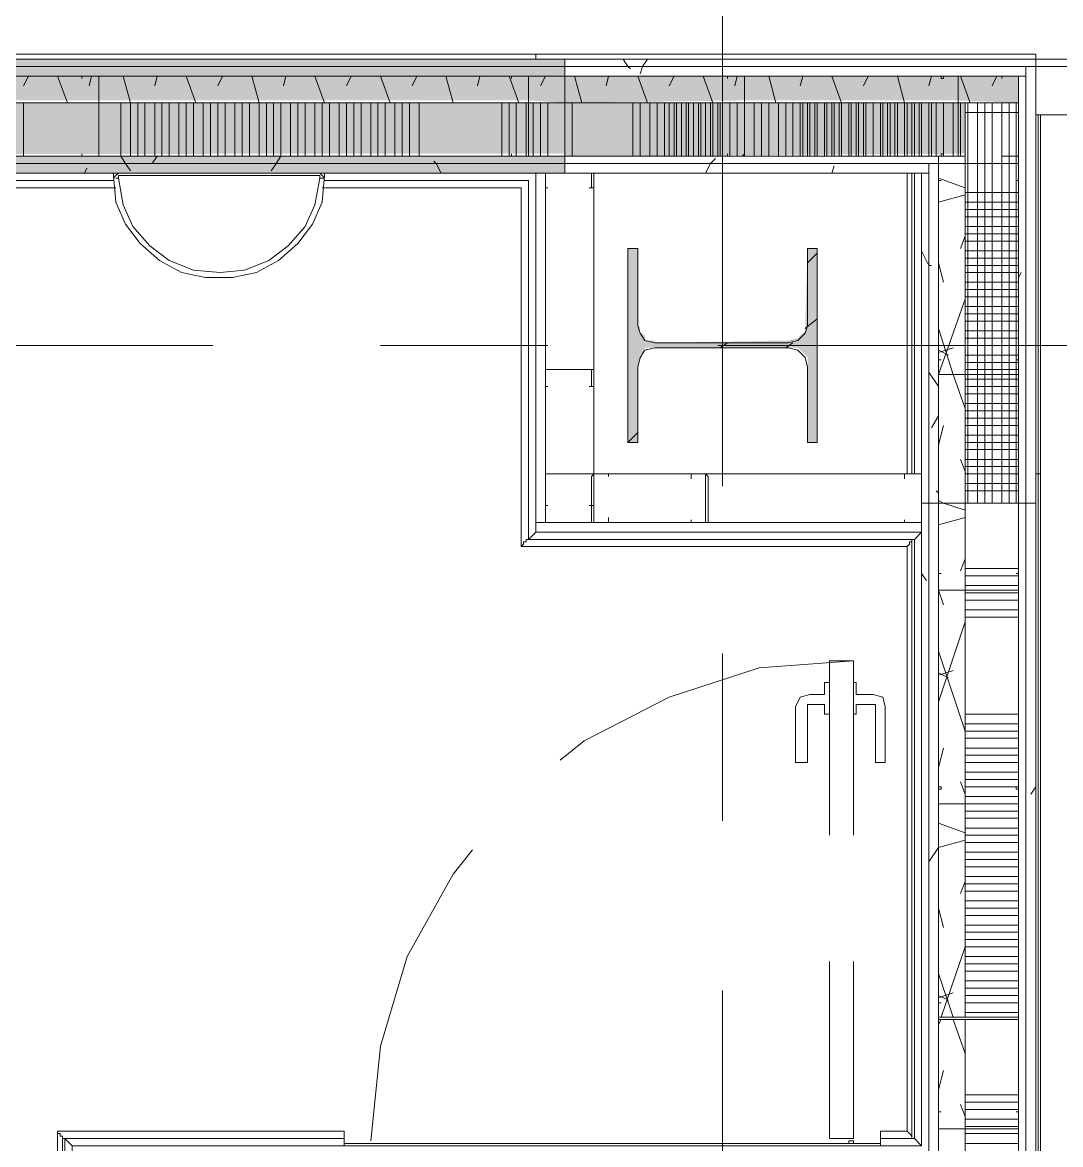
# Model space of a CAD drawing. Header units: metres. Extents: x -2 to 237, y -8 to 52.
# Drawn here: x 15.485 to 17.446, y 32.133 to 34.253 of the extents above; entities that cross this region are included whole.
import ezdxf

# ---------------------------------------------------------------- set-up
doc = ezdxf.new("R2010")
doc.units = ezdxf.units.M
doc.layers.add('PDF3_Geometry', color=7, linetype='Continuous', lineweight=0, true_color=0xaaaaaa)
doc.layers.add('PDF3_Solid Fills', color=7, linetype='Continuous', lineweight=0, true_color=0xffffff)

msp = doc.modelspace()

# ---------------------------------------------------------------- hatches: boundary and pattern name
at = {"layer": 'PDF3_Solid Fills', "lineweight": 0, "transparency": 33554559}
h = msp.add_hatch(color=256, dxfattribs=at)
h.paths.add_polyline_path([(8.0669, 34.17), (8.0669, 34.1837), (7.8331, 34.1837), (7.8331, 34.17)])
h.paths.add_polyline_path([(8.5207, 34.1837), (8.5207, 34.17), (16.5095, 34.17), (16.5095, 34.1837)])
h = msp.add_hatch(color=256, dxfattribs=at)
h.paths.add_polyline_path([(8.0669, 34.1516), (8.0669, 34.1699), (7.8331, 34.1699), (7.8331, 34.1516)])
h.paths.add_polyline_path([(8.5207, 34.1516), (16.5095, 34.1516), (16.5095, 34.1699), (8.5207, 34.1699)])
h = msp.add_hatch(color=256, dxfattribs=at)
h.paths.add_polyline_path([(8.0669, 34.1012), (8.0669, 34.1516), (7.8331, 34.1516), (7.8331, 34.1012)])
h.paths.add_polyline_path([(8.5335, 34.1012), (15.6295, 34.1058), (16.4407, 34.1058), (16.5094, 34.1012), (16.5095, 34.1012), (16.5095, 34.1516), (8.5207, 34.1516), (8.5207, 34.1012)])
for points in [[(16.5101, 34.1012), (16.8487, 34.1058), (17.252, 34.1058), (17.3663, 34.1012), (17.3665, 34.1012), (17.3665, 34.1516), (16.5095, 34.1516), (16.5095, 34.1012)], [(17.2657, 34.005), (17.2657, 34.1012), (16.5095, 34.1012), (16.5095, 34.0004), (17.252, 34.005)], [(17.2657, 34.005), (17.2657, 34.1012), (16.5095, 34.1012), (16.5095, 34.0004), (17.252, 34.005)], [(16.647, 33.6795), (16.647, 33.8262), (16.6287, 33.8262), (16.6287, 33.4596), (16.647, 33.4596), (16.647, 33.6062), (16.6516, 33.6245), (16.6561, 33.6291), (16.6607, 33.6383), (16.9495, 33.6383), (16.9678, 33.6199), (16.9678, 33.4596), (16.9861, 33.4596), (16.9861, 33.8262), (16.9678, 33.8262), (16.9632, 33.6703), (16.9495, 33.6566), (16.9311, 33.6521), (16.6791, 33.6475), (16.6791, 33.6521), (16.6607, 33.6521), (16.6607, 33.6612), (16.6561, 33.6658), (16.6516, 33.6658), (16.6516, 33.6795)]]:
    msp.add_hatch(color=256, dxfattribs=at).paths.add_polyline_path(points)
h = msp.add_hatch(color=256, dxfattribs=at)
h.paths.add_polyline_path([(8.0669, 34.005), (8.0669, 34.1012), (7.8331, 34.1012), (7.8331, 34.005)])
h.paths.add_polyline_path([(16.152, 34.005), (16.5095, 34.005), (16.5095, 34.1012), (8.5207, 34.1012), (8.5207, 34.0004)])
h = msp.add_hatch(color=256, dxfattribs=at)
h.paths.add_polyline_path([(8.0669, 33.9867), (8.0669, 34.0004), (7.8331, 34.0004), (7.8331, 33.9867)])
h.paths.add_polyline_path([(8.5207, 34.0004), (8.5207, 33.9867), (16.5095, 33.9867), (16.5095, 34.0004)])
h = msp.add_hatch(color=256, dxfattribs=at)
h.paths.add_polyline_path([(8.0669, 33.9683), (8.0669, 33.9866), (7.8331, 33.9866), (7.8331, 33.9683)])
h.paths.add_polyline_path([(8.5207, 33.9866), (8.5207, 33.9683), (16.5095, 33.9683), (16.5095, 33.9866)])

# ---------------------------------------------------------------- linework, layer by layer
at = {"layer": 'PDF3_Geometry', "lineweight": 0}
for points in [[(16.8074, 34.6467), (16.8074, 33.377)], [(19.3879, 34.1699), (17.3987, 34.1699), (17.3987, 33.9683), (17.3987, 34.1699), (17.3987, 34.1837), (17.4078, 34.1837), (17.4033, 34.1837), (17.4078, 34.1837), (17.3987, 34.1837), (17.3987, 34.1929), (16.4545, 34.1929), (16.4545, 34.1837), (17.3987, 34.1837), (17.3987, 34.1929), (16.4545, 34.1929), (7.7919, 34.1929), (7.0265, 34.1929), (7.7919, 34.1929), (7.7919, 34.1837), (16.4545, 34.1837), (17.3987, 34.1837), (16.5095, 34.1837), (8.5207, 34.1837), (8.5207, 33.9683)], [(17.3987, 28.5874), (17.3987, 31.9149), (17.3987, 33.3449), (17.3987, 33.9683), (17.3987, 34.1837), (16.5095, 34.1837), (8.5207, 34.1837), (8.5207, 33.9683), (16.5095, 33.9683), (17.1832, 33.9683), (17.1832, 33.3449), (17.1832, 32.1303), (15.5791, 32.1303), (15.5791, 31.9149), (15.5791, 28.5874)], [(16.4545, 34.1837), (16.4407, 34.1837), (16.4545, 34.1837), (16.5095, 34.1837)], [(17.3987, 34.1837), (16.5095, 34.1837), (17.3987, 34.1837)], [(19.3879, 34.1837), (17.3987, 34.1837), (17.3987, 34.0783), (19.3879, 34.0783)], [(17.3987, 33.3449), (17.3987, 34.1837), (17.3987, 33.3449)], [(17.3803, 26.9832), (17.3803, 28.5736), (17.3665, 28.5736), (17.1832, 28.5736), (15.7762, 28.5736), (15.7762, 28.5874), (15.7762, 31.9149), (15.7762, 31.9287), (17.1832, 31.9287), (17.3665, 31.9287), (17.3803, 31.9287), (17.3803, 33.3449), (17.3803, 33.9683), (17.3803, 34.1516), (17.3803, 34.1699), (16.5095, 34.1699), (8.5207, 34.1699)], [(8.5207, 34.1516), (16.5095, 34.1516), (17.3665, 34.1516), (17.3665, 34.1012), (17.3665, 33.9683), (17.3665, 33.3449), (17.3665, 31.947), (17.2657, 31.947), (17.1832, 31.947), (15.7624, 31.947), (15.7624, 31.9287), (15.7624, 31.9149), (15.7624, 28.5874), (15.7624, 28.5736), (15.7624, 28.5553), (17.1832, 28.5553), (17.2657, 28.5553), (17.3665, 28.5553), (17.3665, 26.9832), (17.3665, 26.9649), (17.3665, 26.9512), (17.3162, 26.9512), (17.3162, 26.8503), (17.3162, 26.9512)], [(15.6111, 28.5874), (15.6111, 31.9149), (15.6111, 32.0479), (15.6111, 32.0983), (17.1832, 32.0983), (17.197, 32.0983), (17.2153, 32.0983), (17.2153, 33.3449), (17.2153, 33.9683), (17.2153, 33.9866), (17.2153, 34.0004), (17.2657, 34.0004), (17.2153, 34.0004), (16.5095, 34.0004), (8.5207, 34.0004), (8.5207, 34.1012), (8.7269, 34.1012), (9.1348, 34.1012), (9.5382, 34.1012), (9.946, 34.1012), (10.3494, 34.1012), (10.7574, 34.1012), (11.1606, 34.1012)], [(17.3665, 34.1012), (17.2657, 34.1012), (17.252, 34.1012), (16.8487, 34.1012), (16.5095, 34.1012), (16.4407, 34.1012), (15.6295, 34.1012), (15.2216, 34.1012), (14.8182, 34.1012), (14.4103, 34.1012), (14.007, 34.1012)], [(15.4874, 34.1012), (15.4874, 34.0004)], [(15.6708, 34.1012), (15.6708, 34.0004)], [(15.6891, 34.1012), (15.6891, 34.0004)], [(15.7028, 34.1012), (15.7028, 34.0004)], [(15.7165, 34.1012), (15.7165, 34.0004)], [(15.7349, 34.1012), (15.7349, 34.0004)], [(15.7486, 34.1012), (15.7486, 34.0004)], [(15.7624, 34.1012), (15.7624, 34.0004)], [(15.7807, 34.1012), (15.7807, 34.0004)], [(15.7945, 34.1012), (15.7945, 34.0004)], [(15.8082, 34.1012), (15.8082, 34.0004)], [(15.8266, 34.1012), (15.8266, 34.0004)], [(15.8403, 34.1012), (15.8403, 34.0004)], [(15.8541, 34.1012), (15.8541, 34.0004)], [(15.8678, 34.1012), (15.8678, 34.0004)], [(15.8861, 34.1012), (15.8861, 34.0004)], [(15.8999, 34.1012), (15.8999, 34.0004)], [(15.9136, 34.1012), (15.9136, 34.0004)], [(15.932, 34.1012), (15.932, 34.0004)], [(15.9458, 34.1012), (15.9458, 34.0004)], [(15.9732, 34.1012), (15.9732, 34.0004)], [(15.9915, 34.1012), (15.9915, 34.0004)], [(16.0053, 34.1012), (16.0053, 34.0004)], [(16.0191, 34.1012), (16.0191, 34.0004)], [(16.0374, 34.1012), (16.0374, 34.0004)], [(16.0512, 34.1012), (16.0512, 34.0004)], [(16.0649, 34.1012), (16.0649, 34.0004)], [(16.0832, 34.1012), (16.0832, 34.0004)], [(16.097, 34.1012), (16.097, 34.0004)], [(16.1107, 34.1012), (16.1107, 34.0004)], [(16.1245, 34.1012), (16.1245, 34.0004)], [(16.1428, 34.1012), (16.1428, 34.0004)], [(16.1565, 34.1012), (16.1565, 34.0004)], [(16.1703, 34.1012), (16.1703, 34.0004)], [(16.1886, 34.1012), (16.1886, 34.0004)], [(16.2024, 34.1012), (16.2024, 34.0004)], [(16.2162, 34.1012), (16.2162, 34.0004)], [(16.2345, 34.1012), (16.2345, 34.0004)], [(16.3903, 34.1012), (16.3903, 34.0004)], [(16.4041, 34.1012), (16.4041, 34.0004)], [(16.4178, 34.1012), (16.4178, 34.0004)], [(16.4361, 34.1012), (16.4361, 34.0004)], [(16.4499, 34.1012), (16.4499, 34.0004)], [(16.4637, 34.1012), (16.4637, 34.0004)], [(16.4774, 34.1012), (16.4774, 34.0004)], [(16.5232, 34.0004), (16.5232, 34.1012)], [(16.6378, 34.1012), (16.6378, 34.0004)], [(16.6516, 34.1012), (16.6516, 34.0004)], [(16.6699, 34.1012), (16.6699, 34.0004)], [(16.6837, 34.1012), (16.6837, 34.0004)], [(16.6974, 34.1012), (16.6974, 34.0004)], [(16.7065, 34.0004), (16.7065, 34.1012)], [(16.7157, 34.1012), (16.7157, 34.0004)], [(16.7203, 34.0004), (16.7203, 34.1012)], [(16.7295, 34.1012), (16.7295, 34.0004)], [(16.7387, 34.0004), (16.7387, 34.1012)], [(16.7432, 34.1012), (16.7432, 34.0004)], [(16.7524, 34.0004), (16.7524, 34.1012)], [(16.7616, 34.1012), (16.7616, 34.0004)], [(16.7662, 34.0004), (16.7662, 34.1012)], [(16.7753, 34.1012), (16.7753, 34.0004)], [(16.7845, 34.0004), (16.7845, 34.1012)], [(16.7891, 34.1012), (16.7891, 34.0004)], [(16.7982, 34.0004), (16.7982, 34.1012)], [(16.8028, 34.1012), (16.8028, 34.0004)], [(16.8211, 34.1012), (16.8211, 34.0004)], [(16.8349, 34.1012), (16.8349, 34.0004)], [(16.8487, 34.1012), (16.8487, 34.0004)], [(16.867, 34.1012), (16.867, 34.0004)], [(16.8807, 34.1012), (16.8807, 34.0004)], [(16.8945, 34.1012), (16.8945, 34.0004)], [(16.9128, 34.1012), (16.9128, 34.0004)], [(16.9403, 34.1012), (16.9403, 34.0004)], [(16.9541, 34.0004), (16.9541, 34.1012)], [(16.9587, 34.1012), (16.9587, 34.0004)], [(16.9678, 34.0004), (16.9678, 34.1012)], [(16.9724, 34.1012), (16.9724, 34.0004)], [(16.9815, 34.0004), (16.9815, 34.1012)], [(16.9861, 34.1012), (16.9861, 34.0004)], [(16.9999, 34.0004), (16.9999, 34.1012)], [(17.0045, 34.1012), (17.0045, 34.0004)], [(17.0137, 34.0004), (17.0137, 34.1012)], [(17.0182, 34.1012), (17.0182, 34.0004)], [(17.0274, 34.0004), (17.0274, 34.1012)], [(17.032, 34.1012), (17.032, 34.0004)], [(17.0458, 34.0004), (17.0458, 34.1012)], [(17.0503, 34.1012), (17.0503, 34.0004)], [(17.0595, 34.0004), (17.0595, 34.1012)], [(17.0641, 34.1012), (17.0641, 34.0004)], [(17.0732, 34.0004), (17.0732, 34.1012)], [(17.0778, 34.1012), (17.0778, 34.0004)], [(17.1053, 34.0004), (17.1053, 34.1012)], [(17.1099, 34.1012), (17.1099, 34.0004)], [(17.1191, 34.0004), (17.1191, 34.1012)], [(17.1237, 34.1012), (17.1237, 34.0004)], [(17.1328, 34.0004), (17.1328, 34.1012)], [(17.1374, 34.1012), (17.1374, 34.0004)], [(17.1512, 34.0004), (17.1512, 34.1012)], [(17.1557, 34.1012), (17.1557, 34.0004)], [(17.1649, 34.0004), (17.1649, 34.1012)], [(17.1695, 34.1012), (17.1695, 34.0004)], [(17.1787, 34.0004), (17.1787, 34.1012)], [(17.1832, 34.1012), (17.1832, 34.0004)], [(17.197, 34.0004), (17.197, 34.1012)], [(17.2016, 34.1012), (17.2016, 34.0004)], [(17.2107, 34.0004), (17.2107, 34.1012)], [(17.2428, 34.0004), (17.2428, 34.1012)], [(17.2565, 34.0004), (17.2565, 34.1012)], [(17.2657, 34.1012), (17.2657, 34.0004), (17.2657, 33.9866), (17.2657, 33.9683), (17.2657, 33.5879), (17.2657, 33.3449), (17.2657, 33.18), (17.2657, 32.7766), (17.2657, 32.3733)], [(17.2703, 33.3449), (17.2703, 33.5879), (17.2703, 33.9866), (17.2703, 34.1012)], [(17.2887, 33.3449), (17.2887, 33.5879), (17.2887, 33.9866), (17.2887, 34.1012)], [(17.3024, 33.3449), (17.3024, 33.5879), (17.3024, 33.9866), (17.3024, 34.1012)], [(17.3162, 33.3449), (17.3162, 33.5879), (17.3162, 33.9866), (17.3162, 34.1012)], [(17.3345, 33.3449), (17.3345, 33.5879), (17.3345, 33.9866), (17.3345, 34.1012)], [(17.3483, 33.3449), (17.3483, 33.5879), (17.3483, 33.9866), (17.3483, 34.0004), (17.3483, 34.1012)], [(17.362, 33.3449), (17.362, 33.5879), (17.362, 33.9866), (17.362, 34.0004), (17.362, 34.1012)], [(17.2657, 34.0829), (17.3665, 34.0829)], [(17.4078, 33.3999), (17.4078, 34.0783), (17.4078, 33.3999), (17.4078, 31.9012), (17.3987, 31.9012), (17.4078, 31.9012), (17.4078, 33.3999), (17.4033, 33.3999), (17.3987, 33.3999), (17.3987, 34.0783), (17.3987, 33.3999), (17.3987, 34.0783), (17.3987, 33.3999), (17.3987, 34.0783), (17.3987, 33.3999), (17.3987, 31.9104), (17.4033, 31.9104), (17.4033, 33.3999), (17.4033, 34.0783), (17.4033, 33.3999)], [(14.9878, 26.9832), (15.7074, 26.9832), (14.9878, 26.9832), (17.1832, 26.9832), (17.197, 26.9832), (17.197, 28.3903), (17.1832, 28.3903), (15.5928, 28.3903), (15.5928, 28.404), (15.5928, 28.5874), (15.5928, 31.9149), (15.5928, 32.0983), (15.5928, 32.112), (17.1832, 32.112), (17.197, 32.112), (17.197, 33.3449), (17.197, 33.9683), (17.197, 33.9866), (16.5095, 33.9866), (8.5207, 33.9866)], [(16.5095, 33.9683), (8.5207, 33.9683), (8.0669, 33.9683)], [(15.6616, 33.9683), (8.979, 33.9683), (8.9836, 33.9683), (8.9836, 33.9087), (8.979, 33.9087)], [(15.657, 33.9545), (8.9836, 33.9545)], [(15.657, 33.9545), (8.9836, 33.9545)], [(15.657, 33.9545), (8.9836, 33.9545)], [(15.6662, 33.9683), (15.6616, 33.9637), (15.657, 33.9591)], [(15.6616, 33.9591), (15.6662, 33.9591), (15.6662, 33.9637), (15.6708, 33.9637)], [(15.7945, 31.9149), (16.0924, 31.9149), (15.9412, 31.9149), (16.0924, 31.9149), (15.7945, 31.9149), (17.1832, 31.9149), (17.3803, 31.9149), (17.3987, 31.9149), (17.3803, 31.9149), (17.3987, 31.9149), (17.3987, 33.3449), (17.3987, 33.9683)], [(16.0466, 33.9637), (16.0466, 33.9591), (16.0557, 33.9591), (16.0512, 33.9637), (16.0466, 33.9683)], [(16.3674, 33.9683), (16.0512, 33.9683)], [(16.0557, 33.9545), (16.4407, 33.9545)], [(16.0557, 33.9545), (16.4407, 33.9545)], [(16.4407, 33.9545), (16.0557, 33.9545)], [(16.4407, 33.9545), (16.0557, 33.9545)], [(16.4407, 33.9545), (16.0557, 33.9545)], [(16.4407, 33.9545), (16.0557, 33.9545)], [(16.4407, 33.9545), (16.0557, 33.9545)], [(16.4407, 33.9545), (16.4407, 33.2762), (16.4407, 33.9545), (16.4407, 33.2762), (16.4407, 33.9545), (16.4407, 33.2762), (16.4407, 33.9545), (16.4407, 33.2762), (16.4361, 33.2762), (16.4361, 33.2716), (16.4315, 33.2716), (16.4315, 33.267), (16.427, 33.2625), (16.427, 33.9408)], [(17.1649, 33.2762), (16.4407, 33.2762), (17.1695, 33.2762), (17.1832, 33.2899), (17.1832, 33.3449), (17.1832, 33.9683), (16.5095, 33.9683), (16.5645, 33.9683), (16.5645, 33.9408), (16.5553, 33.9408), (16.5599, 33.9408), (16.5599, 33.9683)], [(16.4407, 33.9545), (16.4407, 33.2762)], [(16.4407, 33.9545), (16.4407, 33.2762)], [(16.4407, 33.9545), (16.4407, 33.2762)], [(16.4407, 33.9545), (16.4407, 33.2762)], [(16.4407, 33.9545), (16.4407, 33.2762)], [(16.4545, 33.9683), (16.4545, 33.2899), (16.4545, 33.9683)], [(16.4728, 33.3999), (16.5645, 33.3999), (16.5645, 33.9683)], [(16.4728, 33.9683), (16.4728, 33.3999)], [(16.4728, 33.3083), (16.4728, 33.9683)], [(16.5095, 33.9683), (17.1832, 33.9683), (16.5095, 33.9683)], [(16.5645, 33.9683), (16.5645, 33.3999)], [(17.1695, 33.9683), (17.1832, 33.9683)], [(17.1695, 33.9683), (17.1695, 33.3999)], [(17.1695, 33.3999), (17.1695, 33.9683)], [(17.1695, 33.3999), (17.1695, 33.9683)], [(17.1695, 33.3999), (17.1695, 33.9683)], [(17.1695, 33.3999), (17.1695, 33.9683)], [(17.1695, 33.3999), (17.1695, 33.9683)], [(17.1695, 33.3999), (17.1695, 33.9683)], [(17.1695, 33.3999), (17.1695, 33.9683)], [(17.1695, 33.3999), (17.1695, 33.9683), (17.1832, 33.9683)], [(17.1695, 33.9683), (17.1695, 33.3999)], [(17.1832, 33.9683), (17.1832, 33.3449), (17.1832, 33.9683)], [(15.6616, 33.9408), (8.9836, 33.9408)], [(16.427, 33.9408), (16.0512, 33.9408)], [(16.427, 33.9408), (16.427, 33.2625)], [(17.2657, 33.9316), (17.3665, 33.9316)], [(17.2657, 33.9133), (17.3665, 33.9133)], [(17.2657, 33.8995), (17.3665, 33.8995)], [(17.2657, 33.8858), (17.3665, 33.8858)], [(17.2657, 33.8675), (17.3665, 33.8675)], [(17.2657, 33.8537), (17.3665, 33.8537)], [(17.2657, 33.8399), (17.3665, 33.8399)], [(16.9678, 33.7987), (16.9861, 33.8171)], [(17.2657, 33.8216), (17.3665, 33.8216)], [(17.2657, 33.8079), (17.3665, 33.8079)], [(17.2657, 33.7941), (17.3665, 33.7941)], [(17.2657, 33.7803), (17.3665, 33.7803)], [(17.2657, 33.7621), (17.3665, 33.7621)], [(17.2657, 33.7483), (17.3665, 33.7483)], [(17.2657, 33.7345), (17.3665, 33.7345)], [(17.2657, 33.7162), (17.3665, 33.7162)], [(17.2657, 33.7025), (17.3665, 33.7025)], [(16.9632, 33.6749), (16.9861, 33.6933)], [(17.2657, 33.6887), (17.3665, 33.6887)], [(17.2657, 33.6703), (17.3665, 33.6703)], [(15.8449, 33.6429), (14.5753, 33.6429)], [(16.4774, 33.6429), (16.1611, 33.6429)], [(18.0678, 33.6429), (16.7982, 33.6429)], [(16.8028, 33.6383), (16.8165, 33.6475)], [(16.9266, 33.6383), (16.9403, 33.6475)], [(17.2657, 33.6429), (17.3665, 33.6429)], [(17.2657, 33.6245), (17.3665, 33.6245)], [(17.2657, 33.6108), (17.3665, 33.6108)], [(17.2657, 33.5971), (17.3665, 33.5971)], [(17.2657, 33.5787), (17.3665, 33.5787)], [(17.2657, 33.5649), (17.3665, 33.5649)], [(17.2657, 33.5512), (17.3665, 33.5512)], [(17.2657, 33.5329), (17.3665, 33.5329)], [(17.2657, 33.5191), (17.3665, 33.5191)], [(17.2657, 33.5053), (17.3665, 33.5053)], [(17.2657, 33.4916), (17.3665, 33.4916)], [(16.6287, 33.4595), (16.647, 33.4779)], [(17.2657, 33.4733), (17.3665, 33.4733)], [(17.2657, 33.4595), (17.3665, 33.4595)], [(17.2657, 33.4458), (17.3665, 33.4458)], [(17.2657, 33.4275), (17.3665, 33.4275)], [(16.4728, 33.3999), (16.4728, 33.3083)], [(16.5645, 33.3999), (16.4728, 33.3999)], [(16.5645, 33.3999), (17.1832, 33.3999)], [(17.1832, 33.3999), (16.5645, 33.3999)], [(17.1512, 33.3999), (17.1832, 33.3999)], [(17.1512, 33.3907), (17.1512, 33.3999)], [(17.1512, 33.3999), (17.1512, 33.3907)], [(17.1832, 33.3999), (17.1512, 33.3999)], [(17.1832, 33.3999), (17.1695, 33.3999)], [(17.1832, 33.3999), (17.1695, 33.3999)], [(17.2657, 33.4137), (17.3665, 33.4137)], [(17.2657, 33.3999), (17.3665, 33.3999)], [(17.2657, 33.3816), (17.3665, 33.3816)], [(17.2657, 33.3679), (17.3665, 33.3679)], [(17.1832, 32.1303), (17.1695, 32.1441), (17.1832, 32.1303), (17.1832, 33.3449)], [(16.4407, 33.2762), (16.4361, 33.2762), (16.4361, 33.2716), (16.4315, 33.2716), (16.4315, 33.267), (16.427, 33.2625)], [(17.1695, 33.2762), (16.4407, 33.2762)], [(17.1695, 33.2762), (16.4407, 33.2762)], [(17.1695, 33.2762), (16.4407, 33.2762)], [(16.4407, 33.2762), (17.1695, 33.2762)], [(16.4545, 33.2899), (17.1832, 33.2899), (16.4545, 33.2899)], [(17.1695, 33.2762), (17.1695, 32.1441)], [(17.1695, 33.2762), (17.1695, 32.1441)], [(17.1695, 32.1441), (17.1695, 33.2762)], [(17.1695, 32.1441), (17.1695, 33.2762)], [(17.1695, 32.1441), (17.1695, 33.2762)], [(17.1695, 32.1441), (17.1695, 33.2762)], [(17.1832, 32.1395), (17.1832, 33.2166)], [(17.3665, 33.2212), (17.2657, 33.2212)], [(17.3665, 33.2075), (17.2657, 33.2075)], [(17.3665, 33.1891), (17.2657, 33.1891)], [(17.3665, 33.1754), (17.2657, 33.1754)], [(17.3665, 33.1616), (17.2657, 33.1616)], [(17.3665, 33.1433), (17.2657, 33.1433)], [(17.3665, 33.1295), (17.2657, 33.1295)], [(16.8074, 33.0608), (16.8074, 32.7445)], [(17.0549, 32.717), (17.0549, 33.047), (16.8762, 33.0333), (16.7065, 32.9783), (16.5461, 32.8958), (16.5003, 32.8591)], [(17.0091, 32.717), (17.0091, 33.047), (17.0549, 33.047)], [(17.3665, 32.9462), (17.2657, 32.9462)], [(17.3665, 32.9279), (17.2657, 32.9279)], [(17.3665, 32.9141), (17.2657, 32.9141)], [(17.3665, 32.9004), (17.2657, 32.9004)], [(17.3665, 32.882), (17.2657, 32.882)], [(17.3665, 32.8683), (17.2657, 32.8683)], [(17.3665, 32.8545), (17.2657, 32.8545)], [(17.3665, 32.8362), (17.2657, 32.8362)], [(17.3665, 32.8225), (17.2657, 32.8225)], [(17.3665, 32.8087), (17.2657, 32.8087)], [(17.3665, 32.7903), (17.2657, 32.7903)], [(17.3665, 32.7766), (17.2657, 32.7766)], [(17.3665, 32.7629), (17.2657, 32.7629)], [(17.3665, 32.7491), (17.2657, 32.7491)], [(17.3665, 32.7308), (17.2657, 32.7308)], [(17.3665, 32.717), (17.2657, 32.717)], [(17.3665, 32.7033), (17.2657, 32.7033)], [(16.3353, 32.6895), (16.2987, 32.6437), (16.2116, 32.4879), (16.1611, 32.3183), (16.1428, 32.1395)], [(17.3665, 32.6849), (17.2657, 32.6849)], [(17.3665, 32.6712), (17.2657, 32.6712)], [(17.3665, 32.6391), (17.2657, 32.6391)], [(17.3665, 32.6254), (17.2657, 32.6254)], [(17.3665, 32.6116), (17.2657, 32.6116)], [(17.3665, 32.5933), (17.2657, 32.5933)], [(17.3665, 32.5795), (17.2657, 32.5795)], [(17.3665, 32.5657), (17.2657, 32.5657)], [(17.3665, 32.5474), (17.2657, 32.5474)], [(17.3665, 32.5337), (17.2657, 32.5337)], [(17.3665, 32.5199), (17.2657, 32.5199)], [(17.3665, 32.5062), (17.2657, 32.5062)], [(17.3665, 32.4879), (17.2657, 32.4879)], [(17.0549, 32.4787), (17.0549, 32.1441), (17.0091, 32.1441), (17.0091, 32.4787)], [(17.3665, 32.4741), (17.2657, 32.4741)], [(17.3665, 32.4604), (17.2657, 32.4604)], [(16.8074, 32.4237), (16.8074, 31.1541)], [(17.3665, 32.442), (17.2657, 32.442)], [(17.3665, 32.4283), (17.2657, 32.4283)], [(17.3665, 32.4145), (17.2657, 32.4145)], [(17.3665, 32.4007), (17.2657, 32.4007)], [(17.3665, 32.3824), (17.2657, 32.3824)], [(17.2657, 32.3687), (17.2657, 32.1624), (17.2657, 32.0479)], [(17.3665, 32.2266), (17.2657, 32.2266)], [(17.3665, 32.2129), (17.2657, 32.2129)], [(17.3665, 32.1991), (17.2657, 32.1991)], [(17.3665, 32.1808), (17.2657, 32.1808)], [(15.5516, 31.9699), (15.5516, 32.1579), (15.5516, 32.1533), (15.5561, 32.1533), (15.5561, 32.1487), (15.5607, 32.1487), (15.5607, 32.1441), (15.5607, 31.9699), (15.5607, 32.1441), (15.5607, 31.9699)], [(17.1649, 32.1441), (17.1053, 32.1441), (17.1053, 32.1487), (17.1053, 32.1533), (17.1053, 32.1579), (17.1557, 32.1579), (17.1603, 32.1533), (17.1649, 32.1487), (17.1649, 32.1441), (17.1695, 32.1441), (17.1832, 32.1303), (15.5791, 32.1303), (15.5791, 32.112), (15.5791, 32.1303), (15.5791, 32.112), (15.5791, 31.9149), (15.5791, 32.112)], [(16.0924, 32.1303), (16.0924, 32.1349), (17.1053, 32.1349), (17.1053, 32.1303), (17.1053, 32.1441), (17.1053, 32.1395), (17.1053, 32.1441), (17.1053, 32.1487), (17.1053, 32.1441), (17.1649, 32.1441), (17.1649, 32.1487), (17.1603, 32.1533), (17.1557, 32.1579), (17.1053, 32.1579), (17.1053, 32.1533), (17.1053, 32.1487), (17.1053, 32.1441), (17.1053, 32.1395), (17.1053, 32.1441), (17.1695, 32.1441), (17.1053, 32.1441), (17.1053, 32.1303)], [(16.0924, 32.1487), (16.0924, 32.1441)], [(16.0924, 32.1487), (16.0924, 32.1441)], [(17.3665, 32.167), (17.2657, 32.167)], [(17.3665, 32.1533), (17.2657, 32.1533)], [(16.0924, 32.1441), (15.5607, 32.1441)], [(15.5791, 32.1303), (15.5653, 32.1441), (15.5653, 31.9699), (15.5653, 32.1441), (15.5653, 31.9699), (15.5653, 32.1441), (15.5791, 32.1303)], [(16.0924, 32.1303), (16.0924, 32.1441), (15.5653, 32.1441), (15.5791, 32.1303)], [(16.0924, 32.1441), (16.0924, 32.1303)], [(16.0924, 32.1395), (16.0924, 32.1441)], [(16.0924, 32.1441), (16.0924, 32.1395)], [(16.0924, 32.1441), (16.0924, 32.1395)], [(16.0924, 32.1395), (16.0924, 32.1441)], [(17.0458, 32.1349), (17.0458, 32.1395), (17.0503, 32.1395)], [(17.0549, 32.1349), (17.0549, 32.1395), (17.0503, 32.1395), (17.0458, 32.1395), (17.0458, 32.1349)], [(17.0458, 32.1349), (17.0458, 32.1395), (17.0503, 32.1395)], [(17.0549, 32.1395), (17.0503, 32.1395), (17.0458, 32.1395), (17.0458, 32.1349)], [(17.0549, 32.1349), (17.0549, 32.1395), (17.0503, 32.1395), (17.0458, 32.1395), (17.0458, 32.1349)], [(17.0458, 32.1349), (17.0458, 32.1395), (17.0503, 32.1395)], [(17.0458, 32.1349), (17.0458, 32.1395), (17.0503, 32.1395)], [(17.0549, 32.1349), (17.0549, 32.1395), (17.0503, 32.1395), (17.0458, 32.1395), (17.0458, 32.1349)], [(17.0458, 32.1349), (17.0458, 32.1395), (17.0503, 32.1395)], [(17.0549, 32.1395), (17.0503, 32.1395), (17.0458, 32.1395), (17.0458, 32.1349)], [(17.0549, 32.1349), (17.0549, 32.1395), (17.0503, 32.1395), (17.0458, 32.1395), (17.0458, 32.1349)], [(17.0458, 32.1349), (17.0458, 32.1395), (17.0503, 32.1395)], [(17.0549, 32.1349), (17.0549, 32.1395), (17.0503, 32.1395), (17.0458, 32.1395), (17.0458, 32.1349)], [(17.0458, 32.1349), (17.0458, 32.1395), (17.0503, 32.1395)], [(17.0549, 32.1349), (17.0549, 32.1395), (17.0503, 32.1395), (17.0458, 32.1395), (17.0458, 32.1349)], [(17.0458, 32.1349), (17.0458, 32.1395), (17.0503, 32.1395)], [(17.0458, 32.1349), (17.0458, 32.1395), (17.0503, 32.1395)], [(17.0549, 32.1395), (17.0503, 32.1395), (17.0458, 32.1395), (17.0458, 32.1349)], [(17.0458, 32.1349), (17.0458, 32.1395), (17.0503, 32.1395)], [(17.0549, 32.1349), (17.0549, 32.1395), (17.0503, 32.1395), (17.0458, 32.1395), (17.0458, 32.1349)], [(17.0458, 32.1349), (17.0458, 32.1395), (17.0503, 32.1395)], [(17.0549, 32.1349), (17.0549, 32.1395), (17.0503, 32.1395), (17.0458, 32.1395), (17.0458, 32.1349)], [(17.0458, 32.1349), (17.0458, 32.1395), (17.0503, 32.1395)], [(17.0549, 32.1349), (17.0549, 32.1395), (17.0503, 32.1395), (17.0458, 32.1395), (17.0458, 32.1349)], [(17.0503, 32.1395), (17.0549, 32.1395)], [(17.0503, 32.1395), (17.0549, 32.1395)], [(17.0503, 32.1395), (17.0549, 32.1395)], [(17.0503, 32.1395), (17.0549, 32.1395)], [(17.0503, 32.1395), (17.0549, 32.1395)], [(17.0503, 32.1395), (17.0549, 32.1395)], [(17.0503, 32.1395), (17.0549, 32.1395)], [(17.0503, 32.1395), (17.0549, 32.1395)], [(17.0503, 32.1395), (17.0549, 32.1395)], [(17.0503, 32.1395), (17.0549, 32.1395)], [(17.0503, 32.1395), (17.0549, 32.1395)], [(17.0503, 32.1395), (17.0549, 32.1395)], [(17.0503, 32.1395), (17.0549, 32.1395)], [(17.0503, 32.1395), (17.0549, 32.1395)], [(17.1053, 32.1441), (17.1695, 32.1441)], [(17.1695, 32.1441), (17.1053, 32.1441)], [(17.1695, 32.1441), (17.1053, 32.1441)], [(17.1695, 32.1441), (17.1053, 32.1441)], [(17.1695, 32.1441), (17.1053, 32.1441)], [(17.1695, 32.1441), (17.1053, 32.1441)], [(17.1695, 32.1441), (17.1053, 32.1441)], [(17.1695, 32.1441), (17.1053, 32.1441)], [(17.1695, 32.1441), (17.1053, 32.1441)], [(17.1053, 32.1441), (17.1695, 32.1441)], [(17.3665, 32.1349), (17.2657, 32.1349)]]:
    msp.add_lwpolyline(points, dxfattribs=at)
for points in [[(16.4545, 34.1837), (16.4407, 34.1837)], [(16.5095, 34.1837), (16.5095, 34.1699), (17.3987, 34.1699), (17.3987, 34.1837)], [(16.5095, 34.1699), (16.5095, 34.1516), (17.3803, 34.1516), (17.3803, 34.1699)], [(17.3803, 33.3449), (17.3987, 33.3449), (17.3987, 34.1699), (17.3803, 34.1699)], [(15.5974, 34.1471), (15.5974, 34.1516)], [(15.6295, 34.1516), (15.6295, 34.005), (15.6295, 34.0004), (15.5974, 34.0004), (15.5974, 34.005), (15.5974, 34.0004), (15.6295, 34.0004), (15.6295, 34.005), (15.6295, 34.1516), (15.5974, 34.1516)], [(16.4087, 34.1471), (16.4087, 34.1516)], [(16.4407, 34.1516), (16.4407, 34.005), (16.4407, 34.0004), (16.4087, 34.0004), (16.4087, 34.005), (16.4087, 34.0004), (16.4407, 34.0004), (16.4407, 34.005), (16.4407, 34.1516), (16.4087, 34.1516)], [(16.5095, 34.1516), (16.5095, 34.1012), (16.8487, 34.1012), (17.252, 34.1012), (17.3665, 34.1012), (17.3665, 34.1516)], [(16.8165, 34.1471), (16.8165, 34.1516)], [(16.8441, 34.1516), (16.8487, 34.1516), (16.8487, 34.005), (16.8487, 34.0004), (16.8441, 34.0004), (16.8165, 34.0004), (16.8165, 34.005), (16.8165, 34.0004), (16.8441, 34.0004), (16.8487, 34.005), (16.8487, 34.1516), (16.8441, 34.1516), (16.8165, 34.1516)], [(17.252, 34.1516), (17.252, 34.005), (17.252, 34.0004), (17.2199, 34.0004), (17.2199, 34.005), (17.2245, 34.005), (17.2245, 34.0004), (17.252, 34.0004), (17.252, 34.005), (17.252, 34.1516), (17.2245, 34.1516), (17.2245, 34.1471), (17.2199, 34.1471), (17.2199, 34.1516)], [(17.3345, 34.1471), (17.3345, 34.1516)], [(17.362, 34.1516), (17.3665, 34.1516), (17.3665, 34.005), (17.3665, 34.0004), (17.362, 34.0004), (17.3345, 34.0004), (17.3345, 34.005), (17.3345, 34.0004), (17.362, 34.0004), (17.3665, 34.0004), (17.3665, 34.005), (17.3665, 34.1516), (17.362, 34.1516), (17.3345, 34.1516)], [(17.3665, 33.3449), (17.3803, 33.3449), (17.3803, 34.1516), (17.3665, 34.1516)], [(15.9595, 34.0004), (15.9595, 34.1012)], [(16.5095, 34.1012), (16.5095, 34.0004), (17.2657, 34.0004), (17.2657, 34.1012), (17.252, 34.1012), (16.8487, 34.1012)], [(16.9266, 34.0004), (16.9266, 34.1012)], [(17.0915, 34.1012), (17.0915, 34.0004)], [(17.2245, 34.1012), (17.2245, 34.0004)], [(17.3665, 34.1012), (17.2657, 34.1012)], [(17.2657, 33.3449), (17.3665, 33.3449), (17.3665, 34.1012), (17.2657, 34.1012), (17.2657, 33.9866), (17.2657, 33.5879)], [(17.4078, 34.0783), (17.4078, 33.3999)], [(16.5095, 34.0004), (16.5095, 33.9866), (17.2153, 33.9866), (17.2153, 34.0004)], [(17.2153, 33.3449), (17.2657, 33.3449), (17.2657, 33.5879), (17.2657, 33.9866), (17.2657, 34.0004), (17.2153, 34.0004)], [(16.5095, 33.9866), (16.5095, 33.9683), (17.197, 33.9683), (17.197, 33.9866)], [(17.197, 33.3449), (17.2153, 33.3449), (17.2153, 33.9866), (17.197, 33.9866)], [(17.2153, 33.9866), (17.3665, 33.9866), (17.3665, 33.9545), (17.362, 33.9545), (17.3665, 33.9545), (17.3665, 33.9866), (17.2153, 33.9866), (17.2153, 33.9545)], [(15.657, 33.9545), (8.9836, 33.9545)], [(8.9836, 33.9545), (15.657, 33.9545)], [(16.0557, 33.9637), (16.0557, 33.9683), (16.0512, 33.9683), (15.6616, 33.9683), (15.657, 33.9683), (15.657, 33.9637), (15.6616, 33.9133), (15.6799, 33.8721), (15.7074, 33.8354), (15.7441, 33.8033), (15.7853, 33.7803), (15.8311, 33.7712), (15.8815, 33.7712), (15.9274, 33.7803), (15.9686, 33.8033), (16.0053, 33.8354), (16.0328, 33.8721), (16.0512, 33.9133)], [(16.0466, 33.9591), (16.0374, 33.9087), (16.0191, 33.8675), (15.9869, 33.8308), (15.9503, 33.8033), (15.9045, 33.7849), (15.8586, 33.7803), (15.8082, 33.7849), (15.7624, 33.8033), (15.7257, 33.8308), (15.6936, 33.8675), (15.6753, 33.9087), (15.6662, 33.9591), (15.6662, 33.9637), (15.6708, 33.9637), (16.042, 33.9637), (16.0466, 33.9637)], [(16.042, 33.9637), (15.6708, 33.9637), (15.6662, 33.9637), (15.6662, 33.9591), (15.6753, 33.9087), (15.6936, 33.8675), (15.7257, 33.8308), (15.7624, 33.8033), (15.8082, 33.7849), (15.8586, 33.7803), (15.9045, 33.7849), (15.9503, 33.8033), (15.9869, 33.8308), (16.0191, 33.8675), (16.0374, 33.9087), (16.0466, 33.9591), (16.0466, 33.9637)], [(17.1695, 33.2762), (17.1832, 33.2899), (16.4545, 33.2899), (16.4407, 33.2762), (17.1695, 33.2762), (17.1649, 33.2762), (17.1649, 33.2716), (17.1603, 33.2716), (17.1603, 33.267), (17.1557, 33.2625), (16.427, 33.2625), (16.4315, 33.267), (16.4315, 33.2716), (16.4361, 33.2716), (16.4361, 33.2762), (16.4407, 33.2762), (16.4545, 33.2899), (17.1832, 33.2899), (16.4545, 33.2899), (16.4545, 33.9683), (16.4545, 33.3999), (16.4545, 33.2899), (16.4407, 33.2762), (16.4545, 33.2899), (17.1832, 33.2899), (17.1695, 33.2762), (16.4407, 33.2762), (17.1695, 33.2762), (16.4407, 33.2762), (17.1695, 33.2762), (16.4407, 33.2762)], [(16.4407, 33.9545), (16.4407, 33.2762)], [(16.4545, 33.2899), (16.4545, 33.9683), (16.4545, 33.3083), (16.4728, 33.3083), (17.1832, 33.3083), (17.1512, 33.3083), (17.1832, 33.3083), (16.4545, 33.3083)], [(16.4728, 33.9408), (16.4774, 33.9408), (16.4728, 33.9408), (16.4728, 33.9683)], [(17.1557, 33.9683), (17.1557, 33.3999), (17.1603, 33.3999), (17.1557, 33.3999), (17.1557, 33.9683), (17.1603, 33.9683)], [(17.1649, 33.9683), (17.1649, 33.3999)], [(17.1832, 33.3449), (17.197, 33.3449), (17.197, 33.9683), (17.1832, 33.9683)], [(17.2199, 33.9545), (17.2153, 33.9545)], [(17.1832, 33.9362), (17.1832, 33.5787)], [(16.9861, 33.4595), (16.9861, 33.8262), (16.9678, 33.8262), (16.9678, 33.6795), (16.9632, 33.6658), (16.9495, 33.6521), (16.9311, 33.6475), (16.6791, 33.6475), (16.6607, 33.6521), (16.6516, 33.6658), (16.647, 33.6795), (16.647, 33.8262), (16.6287, 33.8262), (16.6287, 33.4595), (16.647, 33.4595), (16.647, 33.6016), (16.6516, 33.6199), (16.6607, 33.6337), (16.6791, 33.6383), (16.9311, 33.6383), (16.9495, 33.6337), (16.9632, 33.6199), (16.9678, 33.6016), (16.9678, 33.4595)], [(17.3665, 33.6566), (17.2657, 33.6566)], [(17.3665, 33.5879), (17.2153, 33.5879), (17.2153, 33.6153), (17.2199, 33.6153), (17.2153, 33.6153), (17.2153, 33.5879), (17.3665, 33.5879), (17.3665, 33.6153)], [(17.362, 33.6153), (17.3665, 33.6153)], [(16.5553, 33.5649), (16.5599, 33.5649), (16.5599, 33.5925), (16.5599, 33.5971), (16.4728, 33.5971), (16.4728, 33.5925), (16.4728, 33.5649), (16.4774, 33.5649), (16.4728, 33.5649), (16.4728, 33.5925), (16.4728, 33.5971), (16.5599, 33.5971), (16.5645, 33.5971), (16.5645, 33.5925), (16.5645, 33.5649)], [(16.5645, 33.3999), (16.5645, 33.3953), (16.5645, 33.3083), (16.592, 33.3083), (16.592, 33.3175), (16.592, 33.3083), (16.5645, 33.3083), (16.5599, 33.3083), (16.5599, 33.3953), (16.5645, 33.3999), (16.592, 33.3999)], [(16.592, 33.3953), (16.592, 33.3999)], [(16.7753, 33.3083), (16.7753, 33.3953), (16.7753, 33.3999), (16.7478, 33.3999), (16.7478, 33.3907), (16.7478, 33.3999), (16.7753, 33.3999), (16.7799, 33.3953), (16.7799, 33.3083), (16.7753, 33.3083), (16.7478, 33.3083)], [(17.3987, 31.9149), (17.3987, 33.3999), (17.3987, 31.9149), (17.3987, 31.9104), (17.4033, 31.9104), (17.4078, 31.9058), (17.4078, 31.9012), (17.4078, 31.9058), (17.4033, 31.9104), (17.3987, 31.9104)], [(16.4728, 33.3083), (16.5599, 33.3083), (16.5599, 33.3403), (16.5553, 33.3403), (16.5645, 33.3403), (16.5645, 33.3083), (16.5599, 33.3083), (16.4728, 33.3083), (16.4728, 33.3403)], [(16.4774, 33.3403), (16.4728, 33.3403)], [(16.7478, 33.3129), (16.7478, 33.3083)], [(17.1512, 33.3129), (17.1512, 33.3083)], [(16.4407, 33.2762), (17.1649, 33.2762), (17.1649, 33.2716), (17.1603, 33.2716), (17.1603, 33.267), (17.1557, 33.2625), (16.427, 33.2625), (16.4315, 33.267), (16.4315, 33.2716), (16.4361, 33.2716), (16.4361, 33.2762)], [(17.1649, 33.2762), (17.1649, 32.1441), (17.1649, 32.1487), (17.1603, 32.1533), (17.1557, 32.1579), (17.1557, 33.2625), (17.1603, 33.267), (17.1603, 33.2716), (17.1649, 33.2716)], [(17.3665, 33.1845), (17.3665, 33.18), (17.2153, 33.18), (17.2153, 33.1845), (17.2153, 33.212), (17.2199, 33.212), (17.2153, 33.212), (17.2153, 33.1845), (17.2153, 33.18), (17.3665, 33.18), (17.3665, 33.1845), (17.3665, 33.212)], [(17.362, 33.212), (17.3665, 33.212)], [(16.9678, 32.9645), (16.9678, 32.9599), (16.9678, 32.8545), (16.9449, 32.8545), (16.9449, 32.9599), (16.9541, 32.9783), (16.9724, 32.9829), (16.9999, 32.9829), (16.9999, 33.0058), (17.0091, 33.0058), (17.0091, 32.9462), (16.9999, 32.9462), (16.9999, 32.9645), (16.9724, 32.9645)], [(17.0961, 32.9645), (17.0961, 32.9599), (17.0961, 32.8545), (17.1145, 32.8545), (17.1145, 32.9599), (17.1099, 32.9783), (17.0915, 32.9829), (17.0595, 32.9829), (17.0595, 33.0058), (17.0549, 33.0058), (17.0549, 32.9462), (17.0595, 32.9462), (17.0595, 32.9645), (17.0915, 32.9645)], [(17.3665, 32.7766), (17.2153, 32.7766), (17.2153, 32.8087), (17.2199, 32.8087), (17.2199, 32.8041), (17.2153, 32.8041), (17.2153, 32.7766), (17.3665, 32.7766), (17.3665, 32.8041), (17.362, 32.8041), (17.362, 32.8087), (17.3665, 32.8087)], [(17.2657, 32.6575), (17.3665, 32.6575)], [(17.3665, 32.3733), (17.3665, 32.3687), (17.2153, 32.3687), (17.2153, 32.3733), (17.2153, 32.4007), (17.2199, 32.4007), (17.2153, 32.4007), (17.2153, 32.3733), (17.3665, 32.3733), (17.3665, 32.4007)], [(17.362, 32.4007), (17.3665, 32.4007)], [(17.3665, 32.167), (17.3665, 32.1624), (17.2153, 32.1624), (17.2153, 32.167), (17.2153, 32.1945), (17.2199, 32.1945), (17.2153, 32.1945), (17.2153, 32.167), (17.2153, 32.1624), (17.3665, 32.1624), (17.3665, 32.167), (17.3665, 32.1945)], [(17.362, 32.1945), (17.3665, 32.1945)], [(15.5516, 32.1579), (15.5516, 32.1533), (15.5561, 32.1533), (15.5561, 32.1487), (15.5607, 32.1487), (15.5607, 32.1441), (15.5653, 32.1441), (16.0924, 32.1441), (15.5653, 32.1441), (16.0924, 32.1441), (15.5653, 32.1441), (16.0924, 32.1441), (15.5653, 32.1441), (16.0924, 32.1441), (16.0924, 32.1487), (16.0924, 32.1533), (16.0924, 32.1579), (16.0924, 32.1533), (16.0924, 32.1487), (16.0924, 32.1441), (15.5607, 32.1441), (16.0924, 32.1441), (15.5607, 32.1441), (15.5607, 32.1487), (15.5561, 32.1487), (15.5561, 32.1533), (15.5516, 32.1533), (15.5516, 32.1579), (16.0924, 32.1579)], [(15.5607, 32.1441), (16.0924, 32.1441)], [(17.0458, 32.1349), (17.0458, 32.1395), (17.0503, 32.1395), (17.0549, 32.1395), (17.0549, 32.1349), (17.0549, 32.1395), (17.0503, 32.1395), (17.0458, 32.1395)], [(17.0458, 32.1349), (17.0458, 32.1395), (17.0503, 32.1395), (17.0549, 32.1395), (17.0549, 32.1349), (17.0549, 32.1395), (17.0503, 32.1395), (17.0458, 32.1395), (17.0458, 32.1349), (17.0458, 32.1395), (17.0503, 32.1395), (17.0549, 32.1395), (17.0503, 32.1395), (17.0458, 32.1395)], [(17.0503, 32.1395), (17.0458, 32.1395), (17.0458, 32.1349), (17.0458, 32.1395), (17.0503, 32.1395), (17.0549, 32.1395), (17.0549, 32.1349), (17.0549, 32.1395), (17.0503, 32.1395), (17.0458, 32.1395), (17.0458, 32.1349), (17.0458, 32.1395), (17.0503, 32.1395), (17.0549, 32.1395), (17.0549, 32.1349), (17.0549, 32.1395), (17.0503, 32.1395), (17.0458, 32.1395), (17.0458, 32.1349), (17.0458, 32.1395)]]:
    msp.add_lwpolyline(points, close=True, dxfattribs=at)
at = {"layer": 'PDF3_Geometry', "color": 254, "lineweight": 0, "true_color": 0xeaeaea}
for points in [[(16.6287, 34.1699), (16.6332, 34.1653), (16.6287, 34.1699), (16.6195, 34.1837)], [(16.6516, 34.1562), (16.6561, 34.1699), (16.6653, 34.1837), (16.6561, 34.1699)], [(16.7845, 33.9866), (16.7937, 33.9958), (16.7845, 33.9866), (16.7753, 33.9683)], [(17.0137, 33.9683), (17.0182, 33.9821)], [(17.197, 33.7941), (17.2016, 33.7941), (17.197, 33.7941), (17.1832, 33.8216)], [(17.3665, 33.7712), (17.3711, 33.7803)], [(17.197, 33.5925), (17.2153, 33.5649)], [(17.2016, 33.4871), (17.2153, 33.5099)], [(17.2107, 33.3679), (17.2153, 33.3633)]]:
    msp.add_lwpolyline(points, close=True, dxfattribs=at)
at = {"layer": 'PDF3_Geometry', "color": 254, "lineweight": 0, "true_color": 0xdddddd}
for points in [[(15.4874, 34.1333), (15.4966, 34.1516)], [(15.5699, 34.1012), (15.5516, 34.1516)], [(15.6111, 34.1333), (15.6157, 34.1516)], [(15.6891, 34.1012), (15.6753, 34.1516)], [(15.7349, 34.1333), (15.7395, 34.1516)], [(15.8128, 34.1012), (15.7945, 34.1516)], [(15.8541, 34.1333), (15.8632, 34.1516)], [(15.932, 34.1012), (15.9182, 34.1516)], [(15.9778, 34.1333), (15.9824, 34.1516)], [(16.0557, 34.1012), (16.0374, 34.1516)], [(16.097, 34.1333), (16.1061, 34.1516)], [(16.1795, 34.1012), (16.1611, 34.1516)], [(16.2208, 34.1333), (16.2299, 34.1516)], [(16.2987, 34.1012), (16.2849, 34.1516)], [(16.3445, 34.1333), (16.3491, 34.1516)], [(16.4224, 34.1012), (16.4041, 34.1516)], [(16.4637, 34.1333), (16.4728, 34.1516)], [(17.2657, 33.3312), (17.2245, 33.3449), (17.2153, 33.3495), (17.2245, 33.3449)], [(17.2153, 33.3037), (17.2657, 33.3175)], [(17.2565, 33.2166), (17.2657, 33.2395)], [(17.2245, 33.1525), (17.2153, 33.18), (17.2153, 33.1845)], [(17.2153, 32.9691), (17.2657, 33.1203)], [(17.2657, 32.9141), (17.2153, 33.0653)], [(17.2153, 33.0195), (17.2428, 33.0287)], [(17.2337, 33.0149), (17.2153, 33.0241)], [(17.2153, 32.8453), (17.2245, 32.882)], [(17.2657, 32.7949), (17.2565, 32.8179)], [(17.2657, 32.7216), (17.2153, 32.7399)], [(17.2153, 32.6941), (17.2657, 32.7079)], [(17.2565, 32.607), (17.2657, 32.63)], [(17.2245, 32.5429), (17.2153, 32.5795)], [(17.2199, 32.3733), (17.2657, 32.5062)], [(17.2428, 32.3733), (17.2153, 32.4558)], [(17.2153, 32.4099), (17.2428, 32.4191)], [(17.2337, 32.4053), (17.2153, 32.4145)], [(17.2153, 32.3595), (17.2199, 32.3687)], [(17.2657, 32.3045), (17.2428, 32.3687)], [(17.2153, 32.2358), (17.2245, 32.2724)], [(17.2657, 32.1854), (17.2565, 32.2083)]]:
    msp.add_lwpolyline(points, dxfattribs=at)
for points in [[(16.5278, 34.1516), (16.5415, 34.1012)], [(16.592, 34.1516), (16.5874, 34.1333)], [(16.647, 34.1516), (16.6653, 34.1012)], [(16.7157, 34.1516), (16.7065, 34.1333)], [(16.7708, 34.1516), (16.7891, 34.1012)], [(16.8349, 34.1516), (16.8303, 34.1333)], [(16.8945, 34.1516), (16.9082, 34.1012)], [(16.9587, 34.1516), (16.9541, 34.1333)], [(17.0137, 34.1516), (17.032, 34.1012)], [(17.0824, 34.1516), (17.0732, 34.1333)], [(17.1374, 34.1516), (17.1512, 34.1012)], [(17.2016, 34.1516), (17.197, 34.1333)], [(17.2565, 34.1516), (17.2749, 34.1012)], [(17.3253, 34.1516), (17.3162, 34.1333)], [(17.2153, 33.9591), (17.2657, 33.9408)], [(17.2657, 33.9271), (17.2153, 33.9133)], [(17.2657, 33.8491), (17.2565, 33.8262)], [(17.2153, 33.7987), (17.2245, 33.7621)], [(17.2657, 33.73), (17.2153, 33.5879), (17.2153, 33.5787), (17.2153, 33.5879)], [(17.2153, 33.6749), (17.2428, 33.5879), (17.2657, 33.5237), (17.2428, 33.5879)], [(17.2428, 33.6383), (17.2153, 33.6291)], [(17.2153, 33.6337), (17.2337, 33.6245)], [(17.2245, 33.4916), (17.2153, 33.455)], [(17.2565, 33.4275), (17.2657, 33.4045)]]:
    msp.add_lwpolyline(points, close=True, dxfattribs=at)
at = {"layer": 'PDF3_Geometry', "color": 254, "lineweight": 0, "true_color": 0xd2d2d2}
for points in [[(17.3665, 34.0737), (17.3665, 34.0783)], [(17.3665, 32.1854), (17.3665, 32.1899)]]:
    msp.add_lwpolyline(points, dxfattribs=at)
at = {"layer": 'PDF3_Geometry', "color": 254, "lineweight": 0, "true_color": 0xeaeaea}
for points in [[(17.3987, 34.0553), (17.3987, 34.0599)], [(15.6891, 33.9729), (15.6799, 33.9866), (15.6708, 34.0004)], [(15.7395, 34.0004), (15.7303, 33.9866)], [(15.9732, 34.0004), (15.9641, 33.9866), (15.9549, 33.9729)], [(15.6065, 33.9775), (15.602, 33.9683)], [(16.2757, 33.9683), (16.2665, 33.9866), (16.2619, 33.9912)], [(17.1924, 33.1983), (17.1832, 33.212)], [(17.3987, 32.8087), (17.3895, 32.7949)], [(17.2153, 32.6941), (17.197, 32.6666)]]:
    msp.add_lwpolyline(points, dxfattribs=at)

doc.saveas('drawing.dxf')
